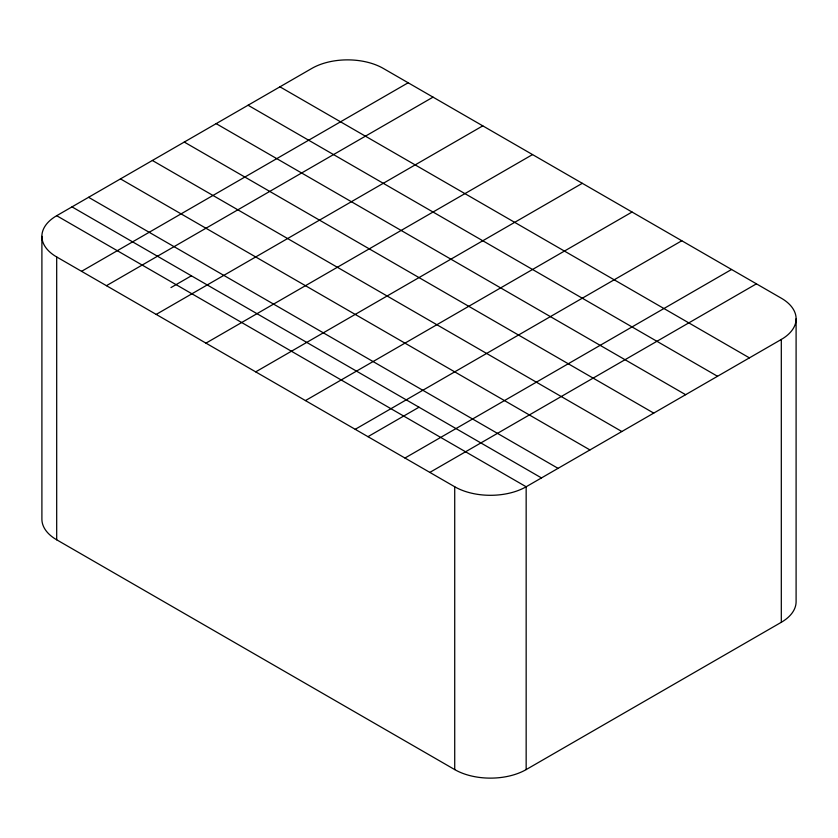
<?xml version="1.0" encoding="UTF-8"?>
<svg xmlns="http://www.w3.org/2000/svg" width="838" height="838" viewBox="0 0 838 838"><rect width="100%" height="100%" fill="white"/><g stroke="black" fill="none" stroke-linecap="round" stroke-linejoin="round"><path stroke-width="1.26" d="M56.691 539.798L56.691 256.962A50.521 29.162 0 0 1 56.691 215.712L311.841 68.412A50.521 29.162 0 0 1 383.28 68.412L781.309 298.202A50.521 29.162 0 0 1 781.309 339.453L781.309 622.288L526.159 769.588A50.521 29.162 0 0 1 454.72 769.588L56.691 539.798A50.521 29.162 0 0 1 41.9 519.172L41.9 236.337M81.569 271.323L408.158 82.773M106.447 285.685L433.036 97.135M170.973 287.581L191.389 275.796M156.203 314.407L482.782 125.857M205.959 343.14L532.539 154.58M255.705 371.863L582.295 183.313M305.461 400.585L632.041 212.035M355.218 429.307L681.797 240.757M367.976 436.671L419 407.216M404.964 458.03L731.553 269.48M429.842 472.402L756.431 283.841M781.309 339.453L526.159 486.763A50.521 29.162 0 0 1 454.72 486.763L56.691 256.962M279.944 86.827L749.413 357.868M248.058 105.232L717.517 376.283M216.162 123.647L685.62 394.688M184.266 142.062L653.734 413.103M152.38 160.477L621.838 431.518M120.483 178.892L589.942 449.933M88.587 197.307L558.056 468.348M72.005 206.881L541.474 477.922M56.691 215.712L526.159 486.763L526.159 769.588M796.1 318.828L796.1 601.663A50.521 29.162 0 0 1 781.309 622.288M454.72 486.763L454.72 769.588"/></g></svg>
